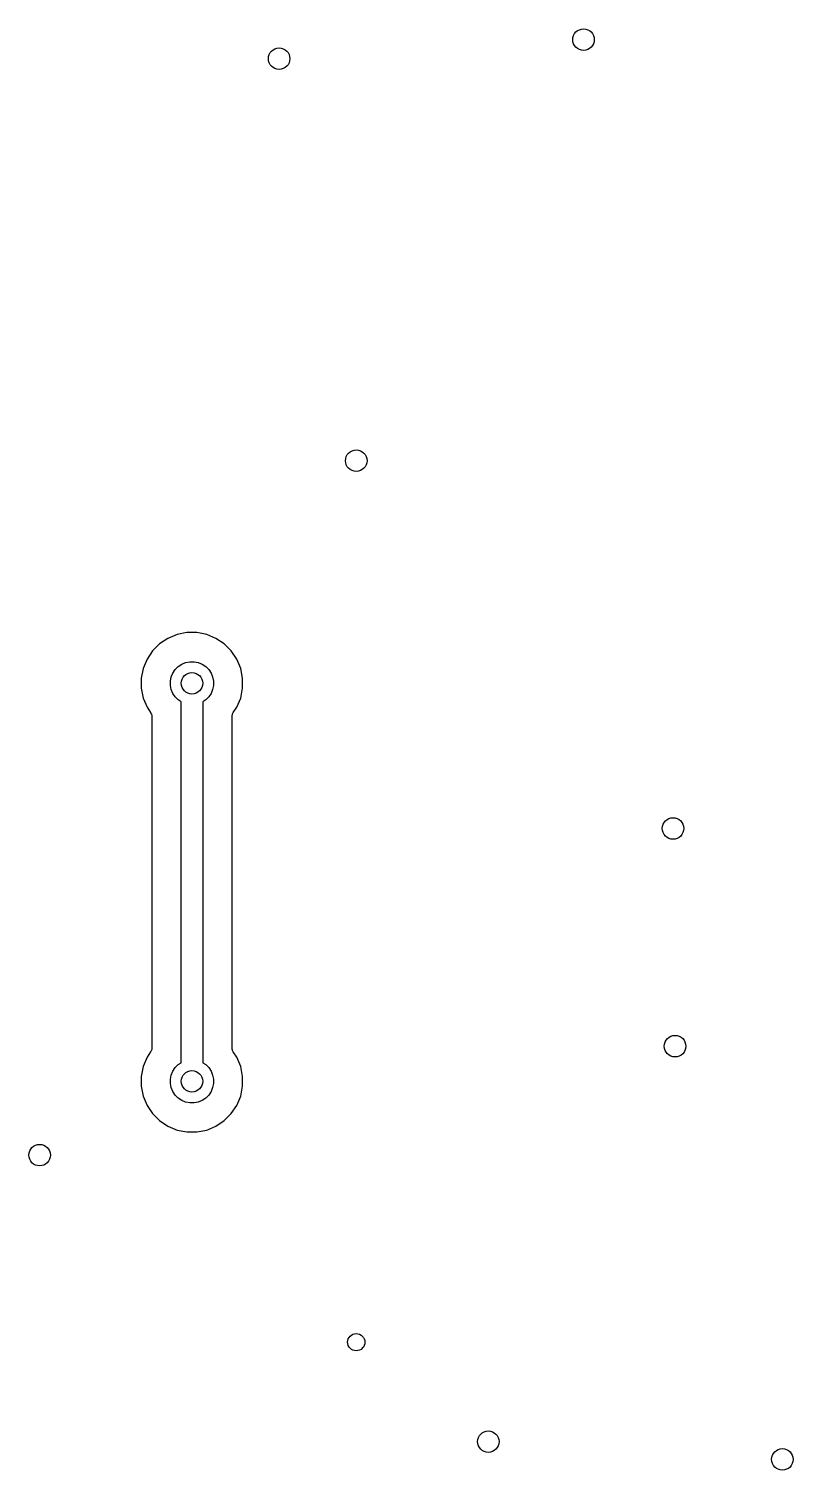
# Model space of a CAD drawing. Extents: x -66 to 211, y -177 to 13.
# Drawn here: x 119.65 to 132.97, y -121.87 to -96.75 of the extents above; entities that cross this region are included whole.
import ezdxf

# ---------------------------------------------------------------- set-up
doc = ezdxf.new("R2010")
doc.units = 0
doc.layers.add('BLACK', color=7, linetype='CONTINUOUS')

msp = doc.modelspace()

# ---------------------------------------------------------------- linework, layer by layer
at = {"layer": 'BLACK', "linetype": 'CONTINUOUS'}
for p, q in [((121.934, -107.47), (121.811, -107.593)), ((122.078, -107.373), (121.934, -107.47)), ((122.239, -107.307), (122.078, -107.373)), ((122.41, -107.273), (122.239, -107.307)), ((122.584, -107.273), (122.41, -107.273)), ((122.754, -107.307), (122.584, -107.273)), ((122.915, -107.373), (122.754, -107.307)), ((123.059, -107.47), (122.915, -107.373)), ((123.182, -107.593), (123.059, -107.47)), ((121.714, -107.737), (121.648, -107.898)), ((121.811, -107.593), (121.714, -107.737)), ((123.279, -107.737), (123.182, -107.593)), ((123.346, -107.898), (123.279, -107.737)), ((121.648, -107.898), (121.614, -108.069)), ((122.136, -108.046), (122.164, -107.978)), ((122.164, -107.978), (122.205, -107.917)), ((122.205, -107.917), (122.258, -107.864)), ((122.258, -107.864), (122.319, -107.823)), ((122.319, -107.823), (122.387, -107.795)), ((122.387, -107.795), (122.46, -107.781)), ((122.46, -107.781), (122.534, -107.781)), ((122.534, -107.781), (122.606, -107.795)), ((122.606, -107.795), (122.674, -107.823)), ((122.674, -107.823), (122.736, -107.864)), ((122.736, -107.864), (122.788, -107.917)), ((122.788, -107.917), (122.829, -107.978)), ((122.829, -107.978), (122.857, -108.046)), ((123.38, -108.069), (123.346, -107.898)), ((121.614, -108.069), (121.614, -108.243)), ((121.614, -108.243), (121.648, -108.413)), ((122.122, -108.119), (122.136, -108.046)), ((122.122, -108.193), (122.122, -108.119)), ((122.136, -108.265), (122.122, -108.193)), ((122.857, -108.046), (122.872, -108.119)), ((122.872, -108.193), (122.857, -108.265)), ((122.872, -108.119), (122.872, -108.193)), ((123.346, -108.413), (123.38, -108.243)), ((123.38, -108.243), (123.38, -108.069)), ((121.648, -108.413), (121.714, -108.574)), ((122.164, -108.333), (122.136, -108.265)), ((122.205, -108.395), (122.164, -108.333)), ((122.258, -108.447), (122.205, -108.395)), ((122.306, -108.479), (122.258, -108.447)), ((122.306, -114.769), (122.306, -108.479)), ((122.736, -108.447), (122.687, -108.479)), ((122.687, -108.479), (122.687, -114.769)), ((122.788, -108.395), (122.736, -108.447)), ((122.829, -108.333), (122.788, -108.395)), ((122.857, -108.265), (122.829, -108.333)), ((123.279, -108.574), (123.346, -108.413)), ((121.714, -108.574), (121.777, -108.668)), ((121.777, -108.668), (121.777, -108.668)), ((121.777, -108.668), (121.777, -108.668)), ((121.777, -108.668), (121.777, -108.668)), ((121.777, -108.668), (121.778, -108.669)), ((121.778, -108.669), (121.783, -108.68)), ((121.783, -108.68), (121.788, -108.69)), ((121.788, -108.69), (121.789, -108.691)), ((121.789, -108.691), (121.789, -108.691)), ((121.789, -108.691), (121.792, -108.702)), ((121.792, -108.702), (121.796, -108.714)), ((121.796, -108.714), (121.796, -108.714)), ((121.796, -108.714), (121.796, -108.715)), ((121.796, -108.715), (121.797, -108.727)), ((121.797, -108.727), (121.798, -108.738)), ((121.798, -108.738), (121.798, -114.51)), ((123.195, -108.736), (123.196, -108.725)), ((123.195, -108.738), (123.195, -108.736)), ((123.195, -114.51), (123.195, -108.738)), ((123.195, -108.738), (123.195, -108.738)), ((123.195, -108.738), (123.195, -108.738)), ((123.195, -108.738), (123.195, -108.738)), ((123.196, -108.725), (123.198, -108.713)), ((123.198, -108.712), (123.201, -108.701)), ((123.198, -108.713), (123.198, -108.712)), ((123.198, -108.713), (123.198, -108.713)), ((123.201, -108.701), (123.205, -108.69)), ((123.205, -108.688), (123.211, -108.678)), ((123.205, -108.689), (123.205, -108.688)), ((123.205, -108.69), (123.205, -108.689)), ((123.211, -108.678), (123.216, -108.668)), ((123.216, -108.668), (123.279, -108.574)), ((121.797, -114.523), (121.796, -114.535)), ((121.798, -114.512), (121.797, -114.523)), ((121.798, -114.51), (121.798, -114.51)), ((121.798, -114.51), (121.798, -114.51)), ((121.798, -114.51), (121.798, -114.51)), ((121.798, -114.51), (121.798, -114.512)), ((123.196, -114.522), (123.195, -114.51)), ((123.197, -114.533), (123.196, -114.522)), ((123.197, -114.534), (123.197, -114.533)), ((121.714, -114.674), (121.648, -114.835)), ((121.777, -114.581), (121.714, -114.674)), ((121.782, -114.57), (121.777, -114.581)), ((121.788, -114.56), (121.782, -114.57)), ((121.792, -114.548), (121.788, -114.559)), ((121.788, -114.559), (121.788, -114.559)), ((121.788, -114.559), (121.788, -114.56)), ((121.795, -114.536), (121.792, -114.548)), ((121.796, -114.535), (121.795, -114.536)), ((121.795, -114.536), (121.795, -114.536)), ((122.258, -114.801), (122.306, -114.769)), ((122.687, -114.769), (122.736, -114.801)), ((123.197, -114.535), (123.197, -114.534)), ((123.201, -114.546), (123.197, -114.535)), ((123.204, -114.557), (123.201, -114.546)), ((123.204, -114.558), (123.204, -114.557)), ((123.205, -114.558), (123.204, -114.558)), ((123.21, -114.569), (123.205, -114.558)), ((123.216, -114.579), (123.21, -114.569)), ((123.216, -114.58), (123.216, -114.579)), ((123.216, -114.581), (123.216, -114.58)), ((123.216, -114.58), (123.216, -114.58)), ((123.216, -114.58), (123.216, -114.58)), ((123.279, -114.674), (123.216, -114.581)), ((123.346, -114.835), (123.279, -114.674)), ((121.648, -114.835), (121.614, -115.006)), ((121.614, -115.006), (121.614, -115.179)), ((122.122, -115.056), (122.136, -114.983)), ((122.136, -114.983), (122.164, -114.915)), ((122.164, -114.915), (122.205, -114.853)), ((122.205, -114.853), (122.258, -114.801)), ((122.736, -114.801), (122.788, -114.853)), ((122.788, -114.853), (122.829, -114.915)), ((122.829, -114.915), (122.857, -114.983)), ((122.857, -114.983), (122.872, -115.056)), ((123.38, -115.006), (123.346, -114.835)), ((123.38, -115.179), (123.38, -115.006)), ((121.614, -115.179), (121.648, -115.35)), ((122.122, -115.129), (122.122, -115.056)), ((122.136, -115.202), (122.122, -115.129)), ((122.164, -115.27), (122.136, -115.202)), ((122.205, -115.332), (122.164, -115.27)), ((122.829, -115.27), (122.788, -115.332)), ((122.857, -115.202), (122.829, -115.27)), ((122.872, -115.129), (122.857, -115.202)), ((122.872, -115.056), (122.872, -115.129)), ((123.346, -115.35), (123.38, -115.179)), ((121.648, -115.35), (121.714, -115.511)), ((121.714, -115.511), (121.811, -115.655)), ((122.258, -115.384), (122.205, -115.332)), ((122.319, -115.425), (122.258, -115.384)), ((122.387, -115.453), (122.319, -115.425)), ((122.46, -115.467), (122.387, -115.453)), ((122.534, -115.467), (122.46, -115.467)), ((122.606, -115.453), (122.534, -115.467)), ((122.674, -115.425), (122.606, -115.453)), ((122.736, -115.384), (122.674, -115.425)), ((122.788, -115.332), (122.736, -115.384)), ((123.182, -115.655), (123.279, -115.511)), ((123.279, -115.511), (123.346, -115.35)), ((121.811, -115.655), (121.934, -115.778)), ((121.934, -115.778), (122.078, -115.875)), ((122.915, -115.875), (123.059, -115.778)), ((123.059, -115.778), (123.182, -115.655)), ((122.078, -115.875), (122.239, -115.942)), ((122.239, -115.942), (122.41, -115.975)), ((122.41, -115.975), (122.584, -115.975)), ((122.584, -115.975), (122.754, -115.942)), ((122.754, -115.942), (122.915, -115.875))]:
    msp.add_line(p, q, dxfattribs=at)
at = {"layer": 'BLACK'}
for centre, radius in [((129.319, -96.9391), 0.1875), ((124.015, -97.2718), 0.1875), ((125.359, -104.277), 0.1875), ((122.497, -108.156), 0.1875), ((130.879, -110.686), 0.1875), ((130.914, -114.48), 0.1875), ((122.497, -115.092), 0.1875), ((119.842, -116.378), 0.1875), ((125.359, -119.639), 0.15), ((127.66, -121.371), 0.1875), ((132.784, -121.681), 0.1875)]:
    msp.add_circle(centre, radius, dxfattribs=at)

doc.saveas('drawing.dxf')
